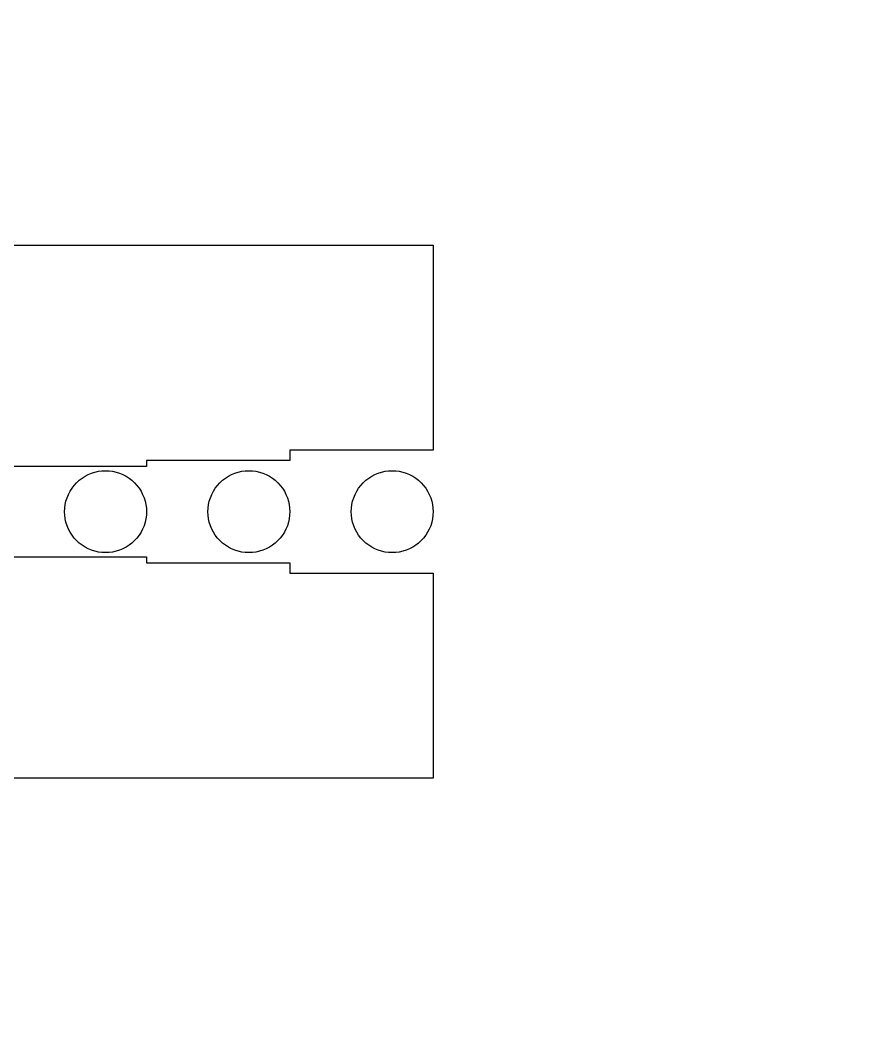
# Model space of a CAD drawing. Extents: x -52 to 52, y -50 to 50.
# Drawn here: x 41.6282 to 42.0399, y 1.9 to 2.3899 of the extents above; entities that cross this region are included whole.
import ezdxf

# ---------------------------------------------------------------- set-up
doc = ezdxf.new("R2010")
doc.units = 0
for name, color, linetype in [('helperLayer', 6, 'CONTINUOUS'), ('largegap', 4, 'CONTINUOUS'), ('smallgap', 3, 'CONTINUOUS')]:
    doc.layers.add(name, color=color, linetype=linetype)

# ---------------------------------------------------------------- blocks, each defined once
blk = doc.blocks.new('Markers')
at = {"layer": 'largegap', "linetype": 'CONTINUOUS'}
for points in [[(41.58, 2.162), (41.58, 2.165), (41.51, 2.165), (41.51, 2.17), (41.44, 2.17), (41.44, 2.27), (41.83, 2.27), (41.83, 2.17), (41.76, 2.17), (41.76, 2.165), (41.69, 2.165), (41.69, 2.162), (41.58, 2.162)], [(41.58, 2.162), (41.58, 2.165), (41.51, 2.165), (41.51, 2.17), (41.44, 2.17), (41.44, 2.27), (41.83, 2.27), (41.83, 2.17), (41.76, 2.17), (41.76, 2.165), (41.69, 2.165), (41.69, 2.162), (41.58, 2.162)], [(41.44, 2.01), (41.44, 2.11), (41.51, 2.11), (41.51, 2.115), (41.58, 2.115), (41.58, 2.118), (41.69, 2.118), (41.69, 2.115), (41.76, 2.115), (41.76, 2.11), (41.83, 2.11), (41.83, 2.01), (41.44, 2.01)], [(41.44, 2.01), (41.44, 2.11), (41.51, 2.11), (41.51, 2.115), (41.58, 2.115), (41.58, 2.118), (41.69, 2.118), (41.69, 2.115), (41.76, 2.115), (41.76, 2.11), (41.83, 2.11), (41.83, 2.01), (41.44, 2.01)]]:
    blk.add_lwpolyline(points, close=True, dxfattribs=at)
at = {"layer": 'smallgap', "linetype": 'CONTINUOUS'}
for points in [[(41.668257, 2.159925), (41.67, 2.160001), (41.671743, 2.159925), (41.673473, 2.159697), (41.675176, 2.15932), (41.67684, 2.158795), (41.678452, 2.158127), (41.68, 2.157322), (41.681472, 2.156384), (41.682856, 2.155322), (41.684142, 2.154143), (41.685321, 2.152857), (41.686383, 2.151473), (41.687321, 2.150001), (41.688126, 2.148453), (41.688794, 2.146841), (41.689319, 2.145177), (41.689696, 2.143474), (41.689924, 2.141744), (41.69, 2.140001), (41.689924, 2.138258), (41.689696, 2.136528), (41.689319, 2.134825), (41.688794, 2.133161), (41.688126, 2.131549), (41.687321, 2.130001), (41.686383, 2.128529), (41.685321, 2.127145), (41.684142, 2.125859), (41.682856, 2.12468), (41.681472, 2.123618), (41.68, 2.12268), (41.678452, 2.121875), (41.67684, 2.121207), (41.675176, 2.120682), (41.673473, 2.120305), (41.671743, 2.120077), (41.67, 2.120001), (41.668257, 2.120077), (41.666527, 2.120305), (41.664824, 2.120682), (41.66316, 2.121207), (41.661548, 2.121875), (41.66, 2.12268), (41.658528, 2.123618), (41.657144, 2.12468), (41.655858, 2.125859), (41.654679, 2.127145), (41.653617, 2.128529), (41.652679, 2.130001), (41.651874, 2.131549), (41.651206, 2.133161), (41.650681, 2.134825), (41.650304, 2.136528), (41.650076, 2.138258), (41.65, 2.140001), (41.650076, 2.141744), (41.650304, 2.143474), (41.650681, 2.145177), (41.651206, 2.146841), (41.651874, 2.148453), (41.652679, 2.150001), (41.653617, 2.151473), (41.654679, 2.152857), (41.655858, 2.154143), (41.657144, 2.155322), (41.658528, 2.156384), (41.66, 2.157322), (41.661548, 2.158127), (41.66316, 2.158795), (41.664824, 2.15932), (41.666527, 2.159697), (41.668257, 2.159925)], [(41.738257, 2.159925), (41.74, 2.160001), (41.741743, 2.159925), (41.743473, 2.159697), (41.745176, 2.15932), (41.74684, 2.158795), (41.748452, 2.158127), (41.75, 2.157322), (41.751472, 2.156384), (41.752856, 2.155322), (41.754142, 2.154143), (41.755321, 2.152857), (41.756383, 2.151473), (41.757321, 2.150001), (41.758126, 2.148453), (41.758794, 2.146841), (41.759319, 2.145177), (41.759696, 2.143474), (41.759924, 2.141744), (41.76, 2.140001), (41.759924, 2.138258), (41.759696, 2.136528), (41.759319, 2.134825), (41.758794, 2.133161), (41.758126, 2.131549), (41.757321, 2.130001), (41.756383, 2.128529), (41.755321, 2.127145), (41.754142, 2.125859), (41.752856, 2.12468), (41.751472, 2.123618), (41.75, 2.12268), (41.748452, 2.121875), (41.74684, 2.121207), (41.745176, 2.120682), (41.743473, 2.120305), (41.741743, 2.120077), (41.74, 2.120001), (41.738257, 2.120077), (41.736527, 2.120305), (41.734824, 2.120682), (41.73316, 2.121207), (41.731548, 2.121875), (41.73, 2.12268), (41.728528, 2.123618), (41.727144, 2.12468), (41.725858, 2.125859), (41.724679, 2.127145), (41.723617, 2.128529), (41.722679, 2.130001), (41.721874, 2.131549), (41.721206, 2.133161), (41.720681, 2.134825), (41.720304, 2.136528), (41.720076, 2.138258), (41.72, 2.140001), (41.720076, 2.141744), (41.720304, 2.143474), (41.720681, 2.145177), (41.721206, 2.146841), (41.721874, 2.148453), (41.722679, 2.150001), (41.723617, 2.151473), (41.724679, 2.152857), (41.725858, 2.154143), (41.727144, 2.155322), (41.728528, 2.156384), (41.73, 2.157322), (41.731548, 2.158127), (41.73316, 2.158795), (41.734824, 2.15932), (41.736527, 2.159697), (41.738257, 2.159925)], [(41.808257, 2.159925), (41.81, 2.160001), (41.811743, 2.159925), (41.813473, 2.159697), (41.815176, 2.15932), (41.81684, 2.158795), (41.818452, 2.158127), (41.82, 2.157322), (41.821472, 2.156384), (41.822856, 2.155322), (41.824142, 2.154143), (41.825321, 2.152857), (41.826383, 2.151473), (41.827321, 2.150001), (41.828126, 2.148453), (41.828794, 2.146841), (41.829319, 2.145177), (41.829696, 2.143474), (41.829924, 2.141744), (41.83, 2.140001), (41.829924, 2.138258), (41.829696, 2.136528), (41.829319, 2.134825), (41.828794, 2.133161), (41.828126, 2.131549), (41.827321, 2.130001), (41.826383, 2.128529), (41.825321, 2.127145), (41.824142, 2.125859), (41.822856, 2.12468), (41.821472, 2.123618), (41.82, 2.12268), (41.818452, 2.121875), (41.81684, 2.121207), (41.815176, 2.120682), (41.813473, 2.120305), (41.811743, 2.120077), (41.81, 2.120001), (41.808257, 2.120077), (41.806527, 2.120305), (41.804824, 2.120682), (41.80316, 2.121207), (41.801548, 2.121875), (41.8, 2.12268), (41.798528, 2.123618), (41.797144, 2.12468), (41.795858, 2.125859), (41.794679, 2.127145), (41.793617, 2.128529), (41.792679, 2.130001), (41.791874, 2.131549), (41.791206, 2.133161), (41.790681, 2.134825), (41.790304, 2.136528), (41.790076, 2.138258), (41.79, 2.140001), (41.790076, 2.141744), (41.790304, 2.143474), (41.790681, 2.145177), (41.791206, 2.146841), (41.791874, 2.148453), (41.792679, 2.150001), (41.793617, 2.151473), (41.794679, 2.152857), (41.795858, 2.154143), (41.797144, 2.155322), (41.798528, 2.156384), (41.8, 2.157322), (41.801548, 2.158127), (41.80316, 2.158795), (41.804824, 2.15932), (41.806527, 2.159697), (41.808257, 2.159925)]]:
    blk.add_lwpolyline(points, close=True, dxfattribs=at)

msp = doc.modelspace()

# ---------------------------------------------------------------- linework, layer by layer
at = {"layer": 'helperLayer', "linetype": 'CONTINUOUS'}
msp.add_circle((0, 0), 50, dxfattribs=at)

# ---------------------------------------------------------------- block references
msp.add_blockref('Markers', (0, 0.01))

doc.saveas('drawing.dxf')
